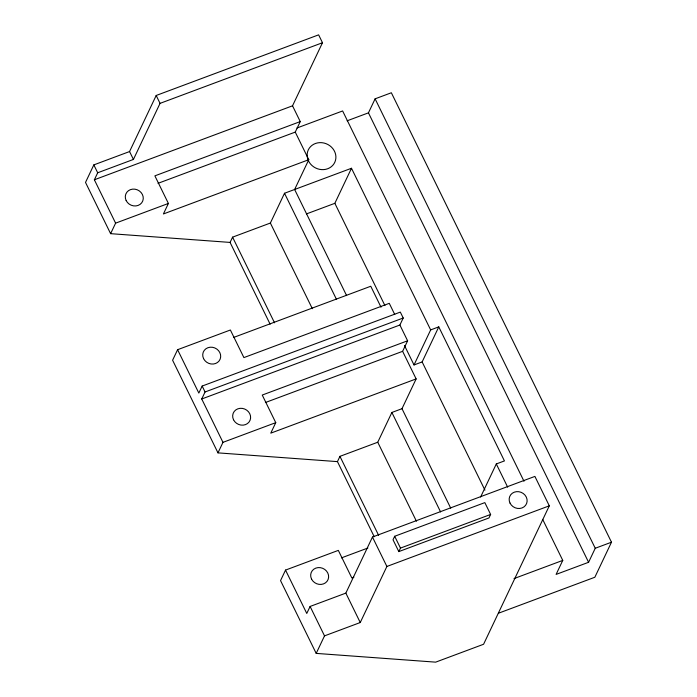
<?xml version="1.0" encoding="UTF-8"?>
<svg xmlns="http://www.w3.org/2000/svg" width="697" height="697" viewBox="0 0 697 697"><rect width="100%" height="100%" fill="white"/><g stroke="black" fill="none" stroke-linecap="round" stroke-linejoin="round"><path stroke-width="1.05" d="M110.614 233.669L115.606 223.153L94.365 179.782L292.531 105.813L322.484 42.735L318.625 34.85L156.189 95.48L129.564 151.554L93.834 164.893L85.513 182.414L110.614 233.669L230.08 242.417L270.131 324.192M94.365 179.782L97.693 172.778L133.423 159.439L160.049 103.365L322.484 42.735M300.25 121.592L154.882 175.853L168.395 203.446L163.403 213.962L308.78 159.7L295.258 132.099L300.25 121.592L292.531 105.813M394.729 314.469L389.274 303.334L243.898 357.596L230.385 330.003L177.596 349.702L172.595 360.218L217.978 452.867L337.444 461.623L374.219 536.699M230.08 242.417L232.58 237.154L270.375 223.04L284.515 193.261L351.488 168.265L430.659 329.908L414.018 364.958L404.478 345.477M308.78 159.7L294.631 189.488L346.609 295.598M217.978 452.867L222.97 442.351L201.729 398.989L399.895 325.02L403.223 318.006L400.322 312.099L202.165 386.06L198.837 393.073L177.596 349.702M201.729 398.989L205.057 391.975L403.223 318.006M347.132 120.799L368.452 112.844L375.108 98.826L391.357 92.762L611.487 542.205L594.846 577.247L498.407 613.247M306.419 213.927L334.848 203.315L351.488 168.265M407.614 340.789L262.246 395.051L275.759 422.652L270.767 433.159L416.135 378.915L402.622 351.323L407.614 340.789L399.895 325.02M285.535 570.085L280.543 580.601L316.194 653.394L435.66 662.15L483.579 644.263L549.306 505.83L534.895 476.408L372.468 537.038L345.843 593.112L310.104 606.451L306.776 613.456L285.535 570.085L338.324 550.386L351.846 577.979L353.876 577.221M337.444 461.623L339.944 456.352L377.748 442.238L391.88 412.467L401.995 408.686L416.135 378.915M414.018 364.958L422.138 361.926L438.779 326.876L504.436 460.917L496.308 463.949L480.599 497.048M316.194 653.394L324.514 635.873L360.253 622.534L386.879 566.461L549.306 505.83M394.685 536.272L393.021 539.774L398.815 551.597L488.963 517.949L490.627 514.447L484.833 502.615L394.685 536.272L400.479 548.095L398.815 551.597M542.658 519.361L562.758 560.397L556.101 574.415L588.59 562.287L595.247 548.269L611.487 542.205M296.939 128.004L342.628 110.954L523.996 481.252M158.019 183.328L295.258 132.099M115.606 223.153L168.395 203.446M233.521 337.479L370.76 286.249L381.015 307.185M430.659 329.908L438.779 326.876M265.383 402.526L402.622 351.323M222.97 442.351L275.759 422.652M341.46 557.87L367.885 548.016M400.479 548.095L490.627 514.447M514.029 578.58L562.758 560.397M375.108 98.826L595.247 548.269M368.452 112.844L588.59 562.287M496.308 463.949L507.677 487.159M422.138 361.926L484.938 490.139M334.848 203.315L384.918 305.556M401.995 408.686L450.715 508.148M284.515 193.261L336.485 299.37M391.88 412.467L440.591 511.92M270.375 223.04L312.343 308.701M377.748 442.238L416.431 521.217M232.58 237.154L274.54 322.824M339.944 456.352L378.628 535.34M156.189 95.48L160.049 103.365M372.468 537.038L386.879 566.461M129.564 151.554L133.423 159.439M345.843 593.112L360.253 622.534M93.834 164.893L97.693 172.778M202.165 386.06L205.057 391.975M310.104 606.451L324.514 635.873M307.377 157.557A14.637 13.252 25.4 0 1 326.048 143.669A14.637 13.252 25.4 0 1 331.328 166.705A14.637 13.252 25.4 0 1 307.577 158.428M126.157 200.562A9.148 8.286 25.4 0 0 141.683 202.844A9.148 8.286 25.4 0 0 134.991 189.183A9.148 8.286 25.4 0 0 126.157 200.562M311.533 579.041A9.148 8.286 25.4 0 0 327.059 581.315A9.148 8.286 25.4 0 0 320.367 567.663A9.148 8.286 25.4 0 0 311.533 579.041M233.521 419.76A9.148 8.286 25.4 0 0 249.047 422.042A9.148 8.286 25.4 0 0 242.356 408.39A9.148 8.286 25.4 0 0 233.521 419.76M203.585 358.65A9.148 8.286 25.4 0 0 219.119 360.933A9.148 8.286 25.4 0 0 212.428 347.28A9.148 8.286 25.4 0 0 203.585 358.65M510.021 503.095A9.148 8.286 25.4 0 0 525.547 505.377A9.148 8.286 25.4 0 0 518.864 491.716A9.148 8.286 25.4 0 0 510.021 503.095"/></g></svg>
